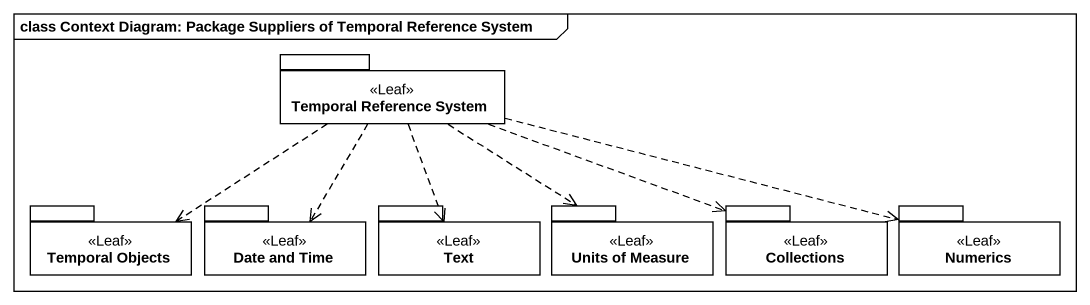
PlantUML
@startuml
mainframe class Context Diagram: Package Suppliers of Temporal Reference System
package "Temporal Reference System" as Temporal_Reference_System <<Leaf>> {
}
package "Temporal Objects" as Temporal_Objects <<Leaf>> {
}
package "Date and Time" as Date_and_Time <<Leaf>> {
}
package Text <<Leaf>> {
}
package "Units of Measure" as Units_of_Measure <<Leaf>> {
}
package "Collections" as Collections_ <<Leaf>> {
}
package Numerics <<Leaf>> {
}
Temporal_Reference_System .left.> Temporal_Objects
Temporal_Reference_System ..> Date_and_Time
Temporal_Reference_System ..> Text
Temporal_Reference_System ..> Units_of_Measure
Temporal_Reference_System .right.> Collections_
Temporal_Reference_System .right.> Numerics
@enduml
